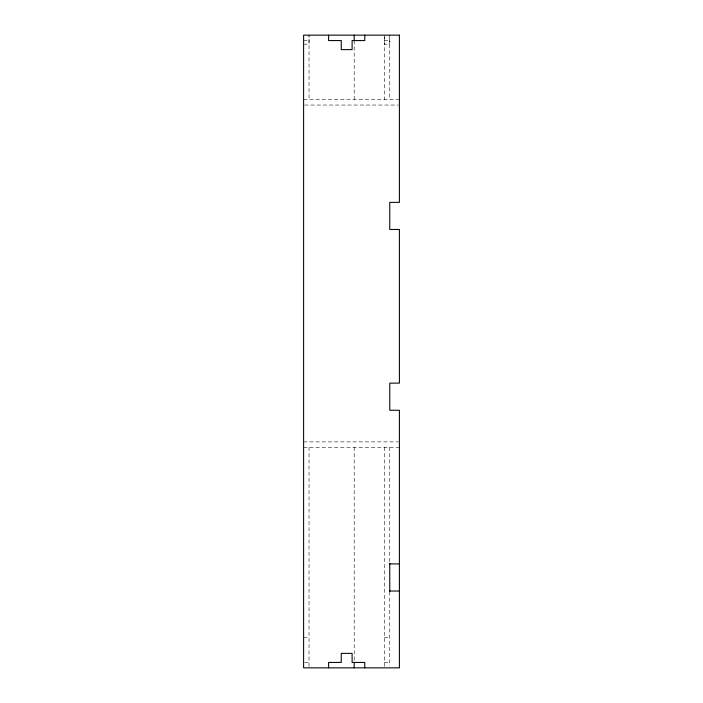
<?xml version="1.0" encoding="UTF-8"?>
<svg xmlns="http://www.w3.org/2000/svg" width="703" height="703" viewBox="0 0 703 703"><rect width="100%" height="100%" fill="white"/><g stroke="black" fill="none" stroke-linecap="round" stroke-linejoin="round"><path stroke-width="0.53" stroke-dasharray="3.52 2.64" d="M384.339 37.162L384.339 44.192L389.761 44.192L389.761 35.15L389.761 99.624M303.599 40.572L309.021 40.572M384.339 40.572L389.761 40.572M303.599 44.192L309.021 44.192L309.021 35.15L309.021 99.624M303.599 99.624L399.401 99.624M304.68 105.046L398.32 105.046M303.599 441.888L398.32 441.888M303.599 447.31L399.401 447.31M303.599 637.718L309.021 637.718M384.339 637.718L389.761 637.718M304.68 662.428L309.021 662.428M384.339 662.428L389.761 662.428M389.761 447.31L389.761 562.813M389.761 591.759L389.761 665.697M384.339 35.15L384.339 99.624M384.339 447.31L384.339 667.85M354.198 40.572L354.198 99.624M354.198 447.31L354.198 662.428M309.021 447.31L309.021 667.85"/><path stroke-width="1.05" d="M389.761 563.903L399.401 563.903M389.761 591.021L399.401 591.021M389.761 563.305L389.761 591.759M364.76 35.15L364.76 40.572L352.106 40.572L352.106 49.614L341.254 49.614L341.254 40.572L328.6 40.572L328.6 35.15M364.76 667.85L364.76 662.428L352.106 662.428L352.106 653.386L341.254 653.386L341.254 662.428L328.6 662.428L328.6 667.85M354.198 35.15L354.198 40.572M354.198 662.428L354.198 667.85M399.401 35.15L303.599 35.15L303.599 667.85L399.401 667.85L399.401 410.253L389.761 410.253L389.761 383.135L399.401 383.135L399.401 229.477L389.761 229.477L389.761 202.367L399.401 202.367L399.401 35.15"/></g></svg>
